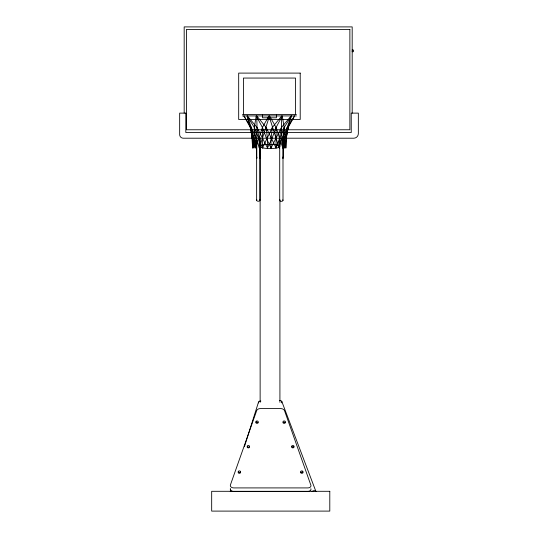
<?xml version="1.0" encoding="UTF-8"?>
<svg xmlns="http://www.w3.org/2000/svg" width="538" height="538" viewBox="0 0 538 538"><rect width="100%" height="100%" fill="white"/><g stroke="black" fill="none" stroke-linecap="round" stroke-linejoin="round"><path stroke-width="0.81" d="M276.081 127.459L282.813 147.984L284.333 138.992L288.173 127.459L294.602 115.919L287.218 127.459L281.885 138.992L279.188 147.984L268.966 115.919L262.416 127.459L255.684 147.984L254.158 138.992L250.318 127.459L243.896 115.919L251.273 127.459L256.606 138.992L259.303 147.984L269.531 115.919L276.081 127.459L271.771 138.992L267.487 147.984L257.029 127.459L247.319 115.919L251.273 127.459L252.631 147.984L254.158 138.992L254.326 127.459L256.216 115.919L262.416 127.459L266.72 138.992L271.004 147.984L281.461 127.459L291.179 115.919L287.218 127.459L285.86 147.984L284.333 138.992L284.165 127.459L282.275 115.919L276.081 127.459L276.055 147.984L266.169 127.459L256.754 115.919L257.029 127.459L256.606 138.992L253.909 147.984L250.318 127.459L247.009 115.919L254.326 127.459L262.436 147.984L272.322 127.459L281.744 115.919L281.461 127.459L281.885 138.992L284.582 147.984L288.173 127.459L291.488 115.919L284.165 127.459L276.055 147.984M272.322 127.459L271.004 138.992L271.004 147.984M284.165 127.459L282.813 138.992L282.813 147.984M281.461 127.459L279.188 138.992L279.188 147.984M288.173 127.459L285.86 138.992L285.86 147.984M287.218 127.459L284.582 138.992L284.582 147.984M230.251 491.497L230.755 489.903M244.393 446.762L258.536 402.027M352.188 49.852L353.136 49.852L353.136 51.749L352.188 51.749M352.188 50.33L353.136 50.33M352.188 51.271L353.136 51.271M242.47 114.5L296.425 114.5M242.47 115.919L296.425 115.919M281.818 401.489L315.974 491.631A2.475 1.688 -20.8 0 0 311.973 491.604M251.273 127.459L253.909 138.992L253.909 147.984M250.318 127.459L252.631 138.992L252.631 147.984M257.029 127.459L259.303 138.992L259.303 147.984M254.326 127.459L255.684 138.992L255.684 147.984M266.169 127.459L267.487 138.992L267.487 147.984M262.416 127.459L262.436 147.984M352.188 113.121L352.188 26.9L184.178 26.9L184.178 113.121M295.537 114.5L295.537 78.057L243.418 78.057L243.418 114.5M283.223 137.674L283.223 157.829M283.001 138.179L283.001 200.331M279.921 200.143L279.921 402.323M279.699 138.179L279.699 200.331M276.431 114.5L276.431 117.809L262.47 117.809L262.47 114.5M260.13 146.45L260.13 402.323M260.042 137.587L260.042 157.742M259.935 138.084L259.935 200.237M256.74 137.587L256.74 157.742M256.633 138.084L256.633 200.237M282.739 157.123A1.648 1.002 0 0 1 282.739 158.535M259.558 157.035A1.648 1.002 0 0 1 259.558 158.448M256.962 158.246A1.648 1.002 0 0 1 256.962 157.244M259.713 199.739A1.648 1.002 0 0 1 258.28 201.239A1.648 1.002 0 0 1 256.855 199.739M279.504 400.628A2.475 1.688 -20.8 0 1 281.576 402.861M310.897 488.746A3.04 2.145 0 0 1 307.944 491.416L233.68 491.416A3.383 2.394 0 0 1 232.201 491.174M231.757 490.992A3.383 2.394 0 0 1 230.405 488.443M302.652 471.927A1.157 0.814 0 0 1 302.652 473.077A1.157 0.814 0 0 1 301.018 473.077A1.157 0.814 0 0 1 301.018 471.927M284.985 421.967A1.157 0.814 0 0 1 285.053 423.07A1.157 0.814 0 0 1 283.506 423.218A1.157 0.814 0 0 1 283.17 422.135M293.418 446.358A1.157 0.814 0 0 1 293.835 447.468A1.157 0.814 0 0 1 292.262 447.771A1.157 0.814 0 0 1 291.838 446.654M249.35 446.654A1.157 0.814 0 0 1 248.502 447.872A1.157 0.814 0 0 1 247.238 446.849M240.177 471.927A1.157 0.814 0 0 1 240.177 473.077A1.157 0.814 0 0 1 238.542 473.077A1.157 0.814 0 0 1 238.542 471.927M258.018 422.135A1.157 0.814 0 0 1 257.594 423.251A1.157 0.814 0 0 1 256.021 422.955A1.157 0.814 0 0 1 256.444 421.839M258.536 402.928A2.475 1.708 17.5 0 1 260.863 401.099M282.78 199.833A1.648 1.002 0 0 1 281.347 201.333A1.648 1.002 0 0 1 279.921 199.833M256.7 410.568L230.405 484.946A3.383 2.394 0 0 0 233.68 487.912L307.944 487.912A3.04 2.145 0 0 0 310.897 485.249L284.548 410.729A3.995 2.825 0 0 0 280.675 408.591L260.271 408.591A3.685 2.603 0 0 0 256.7 410.568M349.875 29.408L186.457 29.408L186.457 129.766L349.875 129.766L349.875 29.408M300.211 73.101L238.684 73.101L238.684 119.476L300.211 119.476L300.211 73.101M185.812 113.121L179.658 113.121L179.658 134.608A3.598 3.598 0 0 0 183.256 138.205L353.755 138.205A4.586 4.586 0 0 0 358.342 133.619L358.342 113.121L351.24 113.121L351.24 132.523L185.812 132.523L185.812 113.121M329.794 491.302L211.676 491.302L211.676 511.1L329.794 511.1L329.794 491.302M263.028 147.943A9.899 2.112 0 0 0 279.585 146.995A9.899 2.112 0 0 0 267.467 144.413A9.899 2.112 0 0 0 263.028 147.943M301.253 472.438A1.157 0.814 0 0 0 302.988 471.725A1.157 0.814 0 0 0 301.253 471.019A1.157 0.814 0 0 0 301.253 472.438M283.593 422.478A1.157 0.814 0 0 0 285.328 421.772A1.157 0.814 0 0 0 283.593 421.066A1.157 0.814 0 0 0 283.593 422.478M292.262 446.997A1.157 0.814 0 0 0 293.99 446.291A1.157 0.814 0 0 0 292.262 445.585A1.157 0.814 0 0 0 292.262 446.997M247.776 446.997A1.157 0.814 0 0 0 249.504 446.291A1.157 0.814 0 0 0 247.776 445.585A1.157 0.814 0 0 0 247.776 446.997M238.778 472.438A1.157 0.814 0 0 0 240.513 471.725A1.157 0.814 0 0 0 238.778 471.019A1.157 0.814 0 0 0 238.778 472.438M256.444 422.478A1.157 0.814 0 0 0 258.173 421.772A1.157 0.814 0 0 0 256.444 421.066A1.157 0.814 0 0 0 256.444 422.478"/></g></svg>
